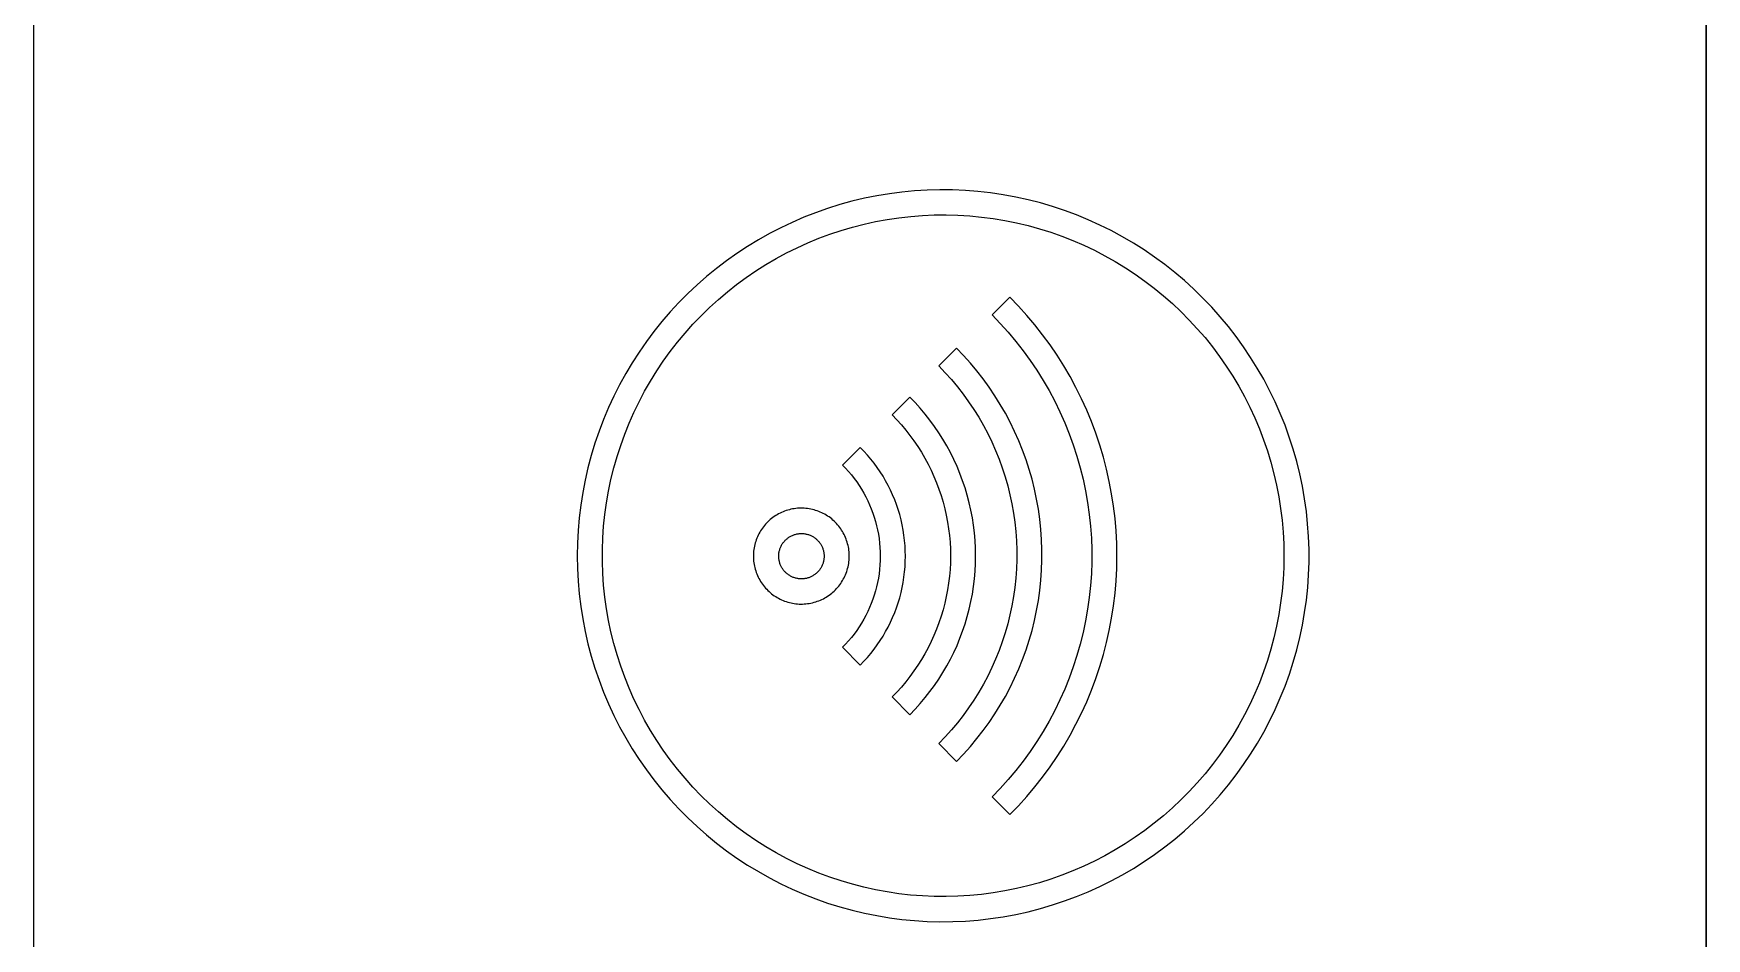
# Model space of a CAD drawing. Header units: millimetres. Extents: x 430 to 4403, y -1522 to 1254.
# Drawn here: x 3363.7 to 3443.8, y -547.7 to -504.4 of the extents above; entities that cross this region are included whole.
import ezdxf

# ---------------------------------------------------------------- set-up
doc = ezdxf.new("R2010")
doc.units = ezdxf.units.MM
doc.header["$MEASUREMENT"] = 0
doc.layers.add('Utwórz2D linie widoczne', color=7, linetype='Continuous', true_color=0x000000)

msp = doc.modelspace()

# ---------------------------------------------------------------- linework, layer by layer
at = {"layer": 'Utwórz2D linie widoczne'}
for p, q in [((3443.73, -615.064), (3443.747, -351.933)), ((3363.745, -418.493), (3363.737, -548.493)), ((3443.734, -749.998), (3443.751, -483.498)), ((3404.669, -512.074), (3404.07, -512.174)), ((3405.271, -511.995), (3404.669, -512.074)), ((3405.876, -511.937), (3405.271, -511.995)), ((3406.482, -511.9), (3405.876, -511.937)), ((3407.089, -511.885), (3406.482, -511.9)), ((3407.697, -511.89), (3407.089, -511.885)), ((3408.304, -511.916), (3407.697, -511.89)), ((3408.909, -511.964), (3408.304, -511.916)), ((3409.513, -512.032), (3408.909, -511.964)), ((3410.114, -512.121), (3409.513, -512.032)), ((3401.718, -512.779), (3401.145, -512.98)), ((3402.298, -512.597), (3401.718, -512.779)), ((3402.883, -512.435), (3402.298, -512.597)), ((3403.474, -512.294), (3402.883, -512.435)), ((3404.07, -512.174), (3403.474, -512.294)), ((3410.711, -512.231), (3410.114, -512.121)), ((3411.304, -512.362), (3410.711, -512.231)), ((3411.893, -512.513), (3411.304, -512.362)), ((3412.475, -512.685), (3411.893, -512.513)), ((3413.052, -512.877), (3412.475, -512.685)), ((3413.621, -513.088), (3413.052, -512.877)), ((3400.022, -513.443), (3399.473, -513.703)), ((3400.579, -513.202), (3400.022, -513.443)), ((3401.145, -512.98), (3400.579, -513.202)), ((3402.368, -513.832), (3402.91, -513.672)), ((3402.91, -513.672), (3403.458, -513.531)), ((3403.458, -513.531), (3404.011, -513.409)), ((3404.011, -513.409), (3404.567, -513.307)), ((3404.567, -513.307), (3405.127, -513.223)), ((3405.127, -513.223), (3405.689, -513.16)), ((3405.689, -513.16), (3406.253, -513.116)), ((3406.253, -513.116), (3406.818, -513.091)), ((3406.818, -513.091), (3407.384, -513.086)), ((3407.384, -513.086), (3407.949, -513.101)), ((3407.949, -513.101), (3408.514, -513.135)), ((3408.514, -513.135), (3409.077, -513.189)), ((3409.077, -513.189), (3409.638, -513.263)), ((3409.638, -513.263), (3410.196, -513.356)), ((3410.196, -513.356), (3410.751, -513.468)), ((3410.751, -513.468), (3411.301, -513.599)), ((3411.301, -513.599), (3411.846, -513.75)), ((3414.183, -513.319), (3413.621, -513.088)), ((3414.736, -513.57), (3414.183, -513.319)), ((3415.28, -513.84), (3414.736, -513.57)), ((3398.404, -514.28), (3397.885, -514.595)), ((3398.933, -513.982), (3398.404, -514.28)), ((3399.473, -513.703), (3398.933, -513.982)), ((3400.262, -514.656), (3400.777, -514.422)), ((3400.777, -514.422), (3401.3, -514.207)), ((3401.3, -514.207), (3401.831, -514.01)), ((3401.831, -514.01), (3402.368, -513.832)), ((3411.846, -513.75), (3412.386, -513.919)), ((3412.386, -513.919), (3412.92, -514.107)), ((3412.92, -514.107), (3413.446, -514.313)), ((3413.446, -514.313), (3413.966, -514.537)), ((3415.815, -514.128), (3415.28, -513.84)), ((3416.339, -514.435), (3415.815, -514.128)), ((3416.853, -514.759), (3416.339, -514.435)), ((3396.882, -515.28), (3396.398, -515.648)), ((3397.377, -514.929), (3396.882, -515.28)), ((3397.885, -514.595), (3397.377, -514.929)), ((3398.769, -515.461), (3399.257, -515.176)), ((3399.257, -515.176), (3399.755, -514.907)), ((3399.755, -514.907), (3400.262, -514.656)), ((3413.966, -514.537), (3414.477, -514.78)), ((3414.477, -514.78), (3414.979, -515.04)), ((3414.979, -515.04), (3415.473, -515.317)), ((3417.355, -515.102), (3416.853, -514.759)), ((3417.844, -515.461), (3417.355, -515.102)), ((3395.928, -516.033), (3395.472, -516.433)), ((3396.398, -515.648), (3395.928, -516.033)), ((3397.367, -516.417), (3397.823, -516.083)), ((3397.823, -516.083), (3398.291, -515.764)), ((3398.291, -515.764), (3398.769, -515.461)), ((3415.473, -515.317), (3415.956, -515.611)), ((3415.956, -515.611), (3416.429, -515.922)), ((3416.429, -515.922), (3416.89, -516.249)), ((3418.321, -515.838), (3417.844, -515.461)), ((3418.784, -516.23), (3418.321, -515.838)), ((3395.029, -516.85), (3394.602, -517.281)), ((3395.472, -516.433), (3395.029, -516.85)), ((3396.492, -517.134), (3396.923, -516.768)), ((3396.923, -516.768), (3397.367, -516.417)), ((3416.89, -516.249), (3417.34, -516.591)), ((3417.34, -516.591), (3417.778, -516.95)), ((3419.234, -516.639), (3418.784, -516.23)), ((3419.669, -517.063), (3419.234, -516.639)), ((3394.602, -517.281), (3394.189, -517.727)), ((3395.668, -517.909), (3396.073, -517.514)), ((3396.073, -517.514), (3396.492, -517.134)), ((3410.43, -517.017), (3409.58, -517.867)), ((3410.845, -517.447), (3410.43, -517.017)), ((3411.246, -517.89), (3410.845, -517.447)), ((3417.778, -516.95), (3418.203, -517.323)), ((3418.203, -517.323), (3418.615, -517.71)), ((3420.089, -517.502), (3419.669, -517.063)), ((3420.494, -517.955), (3420.089, -517.502)), ((3393.793, -518.187), (3393.412, -518.661)), ((3394.189, -517.727), (3393.793, -518.187)), ((3394.9, -518.739), (3395.276, -518.318)), ((3395.276, -518.318), (3395.668, -517.909)), ((3409.58, -517.867), (3409.976, -518.276)), ((3409.976, -518.276), (3410.356, -518.699)), ((3411.631, -518.347), (3411.246, -517.89)), ((3412, -518.817), (3411.631, -518.347)), ((3418.615, -517.71), (3419.014, -518.112)), ((3419.014, -518.112), (3419.398, -518.528)), ((3420.882, -518.421), (3420.494, -517.955)), ((3421.255, -518.902), (3420.882, -518.421)), ((3393.048, -519.147), (3392.702, -519.646)), ((3393.412, -518.661), (3393.048, -519.147)), ((3394.191, -519.621), (3394.538, -519.174)), ((3394.538, -519.174), (3394.9, -518.739)), ((3410.356, -518.699), (3410.722, -519.134)), ((3410.722, -519.134), (3411.072, -519.583)), ((3412.353, -519.299), (3412, -518.817)), ((3419.398, -518.528), (3419.767, -518.956)), ((3419.767, -518.956), (3420.122, -519.397)), ((3421.61, -519.394), (3421.255, -518.902)), ((3392.702, -519.646), (3392.372, -520.156)), ((3393.545, -520.55), (3393.86, -520.08)), ((3393.86, -520.08), (3394.191, -519.621)), ((3407.882, -519.461), (3407.032, -520.311)), ((3408.22, -519.813), (3407.882, -519.461)), ((3408.546, -520.175), (3408.22, -519.813)), ((3411.072, -519.583), (3411.407, -520.043)), ((3411.407, -520.043), (3411.725, -520.515)), ((3412.689, -519.793), (3412.353, -519.299)), ((3413.008, -520.299), (3412.689, -519.793)), ((3420.122, -519.397), (3420.461, -519.85)), ((3420.461, -519.85), (3420.783, -520.315)), ((3421.948, -519.899), (3421.61, -519.394)), ((3422.268, -520.415), (3421.948, -519.899)), ((3392.061, -520.678), (3391.768, -521.21)), ((3392.372, -520.156), (3392.061, -520.678)), ((3393.247, -521.031), (3393.545, -520.55)), ((3407.032, -520.311), (3407.342, -520.632)), ((3407.342, -520.632), (3407.639, -520.963)), ((3408.859, -520.549), (3408.546, -520.175)), ((3409.159, -520.933), (3408.859, -520.549)), ((3411.725, -520.515), (3412.026, -520.997)), ((3413.31, -520.814), (3413.008, -520.299)), ((3413.594, -521.34), (3413.31, -520.814)), ((3420.783, -520.315), (3421.09, -520.79)), ((3421.09, -520.79), (3421.38, -521.276)), ((3422.571, -520.942), (3422.268, -520.415)), ((3391.768, -521.21), (3391.494, -521.752)), ((3392.701, -522.022), (3392.965, -521.522)), ((3392.965, -521.522), (3393.247, -521.031)), ((3407.639, -520.963), (3407.925, -521.305)), ((3407.925, -521.305), (3408.199, -521.656)), ((3408.199, -521.656), (3408.461, -522.017)), ((3409.445, -521.328), (3409.159, -520.933)), ((3409.717, -521.732), (3409.445, -521.328)), ((3412.026, -520.997), (3412.311, -521.49)), ((3412.311, -521.49), (3412.578, -521.992)), ((3413.859, -521.875), (3413.594, -521.34)), ((3421.38, -521.276), (3421.653, -521.771)), ((3422.854, -521.479), (3422.571, -520.942)), ((3423.119, -522.026), (3422.854, -521.479)), ((3391.238, -522.303), (3391.002, -522.863)), ((3391.494, -521.752), (3391.238, -522.303)), ((3392.454, -522.531), (3392.701, -522.022)), ((3405.649, -521.799), (3404.8, -522.648)), ((3405.904, -522.062), (3405.649, -521.799)), ((3406.15, -522.335), (3405.904, -522.062)), ((3406.386, -522.615), (3406.15, -522.335)), ((3408.461, -522.017), (3408.71, -522.386)), ((3408.71, -522.386), (3408.945, -522.765)), ((3409.975, -522.146), (3409.717, -521.732)), ((3410.218, -522.568), (3409.975, -522.146)), ((3412.578, -521.992), (3412.827, -522.503)), ((3414.107, -522.419), (3413.859, -521.875)), ((3414.336, -522.971), (3414.107, -522.419)), ((3421.653, -521.771), (3421.908, -522.276)), ((3421.908, -522.276), (3422.146, -522.79)), ((3423.365, -522.581), (3423.119, -522.026)), ((3391.002, -522.863), (3390.786, -523.431)), ((3392.015, -523.573), (3392.225, -523.048)), ((3392.225, -523.048), (3392.454, -522.531)), ((3404.8, -522.648), (3405.026, -522.882)), ((3405.026, -522.882), (3405.244, -523.124)), ((3405.244, -523.124), (3405.454, -523.373)), ((3406.613, -522.903), (3406.386, -522.615)), ((3406.829, -523.199), (3406.613, -522.903)), ((3407.036, -523.502), (3406.829, -523.199)), ((3408.945, -522.765), (3409.168, -523.151)), ((3409.168, -523.151), (3409.377, -523.544)), ((3410.447, -522.999), (3410.218, -522.568)), ((3410.66, -523.437), (3410.447, -522.999)), ((3412.827, -522.503), (3413.058, -523.023)), ((3413.058, -523.023), (3413.272, -523.55)), ((3414.545, -523.531), (3414.336, -522.971)), ((3422.146, -522.79), (3422.366, -523.311)), ((3423.592, -523.145), (3423.365, -522.581)), ((3423.798, -523.716), (3423.592, -523.145)), ((3390.589, -524.005), (3390.412, -524.586)), ((3390.786, -523.431), (3390.589, -524.005)), ((3391.822, -524.105), (3392.015, -523.573)), ((3405.454, -523.373), (3405.655, -523.629)), ((3405.655, -523.629), (3405.848, -523.892)), ((3405.848, -523.892), (3406.031, -524.161)), ((3407.231, -523.812), (3407.036, -523.502)), ((3407.417, -524.129), (3407.231, -523.812)), ((3409.377, -523.544), (3409.572, -523.945)), ((3409.572, -523.945), (3409.753, -524.352)), ((3410.858, -523.882), (3410.66, -523.437)), ((3411.041, -524.334), (3410.858, -523.882)), ((3413.272, -523.55), (3413.466, -524.085)), ((3413.466, -524.085), (3413.642, -524.626)), ((3414.736, -524.097), (3414.545, -523.531)), ((3422.366, -523.311), (3422.568, -523.839)), ((3422.568, -523.839), (3422.751, -524.375)), ((3423.985, -524.294), (3423.798, -523.716)), ((3390.412, -524.586), (3390.256, -525.173)), ((3391.493, -525.188), (3391.648, -524.644)), ((3391.648, -524.644), (3391.822, -524.105)), ((3403.281, -524.201), (3402.432, -525.05)), ((3403.456, -524.382), (3403.281, -524.201)), ((3403.624, -524.568), (3403.456, -524.382)), ((3403.786, -524.76), (3403.624, -524.568)), ((3403.942, -524.958), (3403.786, -524.76)), ((3406.031, -524.161), (3406.205, -524.437)), ((3406.205, -524.437), (3406.369, -524.718)), ((3406.369, -524.718), (3406.524, -525.004)), ((3407.591, -524.452), (3407.417, -524.129)), ((3407.754, -524.78), (3407.591, -524.452)), ((3407.906, -525.114), (3407.754, -524.78)), ((3409.753, -524.352), (3409.919, -524.765)), ((3409.919, -524.765), (3410.071, -525.184)), ((3411.207, -524.793), (3411.041, -524.334)), ((3411.358, -525.256), (3411.207, -524.793)), ((3413.642, -524.626), (3413.799, -525.173)), ((3414.907, -524.67), (3414.736, -524.097)), ((3415.058, -525.248), (3414.907, -524.67)), ((3422.751, -524.375), (3422.915, -524.916)), ((3424.151, -524.878), (3423.985, -524.294)), ((3424.298, -525.468), (3424.151, -524.878)), ((3390.256, -525.173), (3390.12, -525.766)), ((3391.357, -525.737), (3391.493, -525.188)), ((3402.432, -525.05), (3402.578, -525.202)), ((3402.578, -525.202), (3402.719, -525.358)), ((3402.719, -525.358), (3402.854, -525.519)), ((3402.854, -525.519), (3402.984, -525.684)), ((3402.984, -525.684), (3403.108, -525.854)), ((3404.09, -525.161), (3403.942, -524.958)), ((3404.232, -525.369), (3404.09, -525.161)), ((3404.366, -525.581), (3404.232, -525.369)), ((3404.493, -525.798), (3404.366, -525.581)), ((3406.524, -525.004), (3406.669, -525.296)), ((3406.669, -525.296), (3406.804, -525.593)), ((3406.804, -525.593), (3406.928, -525.893)), ((3408.046, -525.453), (3407.906, -525.114)), ((3408.175, -525.796), (3408.046, -525.453)), ((3410.071, -525.184), (3410.209, -525.607)), ((3410.209, -525.607), (3410.331, -526.036)), ((3411.492, -525.725), (3411.358, -525.256)), ((3413.799, -525.173), (3413.936, -525.725)), ((3415.19, -525.831), (3415.058, -525.248)), ((3422.915, -524.916), (3423.061, -525.463)), ((3423.061, -525.463), (3423.188, -526.014)), ((3424.423, -526.062), (3424.298, -525.468)), ((3390.005, -526.362), (3389.91, -526.962)), ((3390.12, -525.766), (3390.005, -526.362)), ((3391.142, -526.847), (3391.24, -526.29)), ((3391.24, -526.29), (3391.357, -525.737)), ((3403.108, -525.854), (3403.227, -526.028)), ((3403.227, -526.028), (3403.339, -526.205)), ((3403.339, -526.205), (3403.445, -526.387)), ((3403.445, -526.387), (3403.545, -526.572)), ((3404.612, -526.019), (3404.493, -525.798)), ((3404.724, -526.244), (3404.612, -526.019)), ((3404.828, -526.473), (3404.724, -526.244)), ((3404.924, -526.705), (3404.828, -526.473)), ((3406.928, -525.893), (3407.043, -526.198)), ((3407.043, -526.198), (3407.146, -526.507)), ((3408.292, -526.144), (3408.175, -525.796)), ((3408.397, -526.495), (3408.292, -526.144)), ((3410.331, -526.036), (3410.439, -526.468)), ((3410.439, -526.468), (3410.532, -526.904)), ((3411.609, -526.198), (3411.492, -525.725)), ((3411.711, -526.675), (3411.609, -526.198)), ((3413.936, -525.725), (3414.055, -526.281)), ((3414.055, -526.281), (3414.153, -526.842)), ((3415.301, -526.418), (3415.19, -525.831)), ((3415.393, -527.008), (3415.301, -526.418)), ((3423.188, -526.014), (3423.295, -526.569)), ((3424.528, -526.661), (3424.423, -526.062)), ((3389.91, -526.962), (3389.837, -527.565)), ((3391.064, -527.408), (3391.142, -526.847)), ((3399.586, -527.282), (3399.513, -527.314)), ((3399.66, -527.253), (3399.586, -527.282)), ((3399.735, -527.227), (3399.66, -527.253)), ((3399.811, -527.203), (3399.735, -527.227)), ((3399.888, -527.182), (3399.811, -527.203)), ((3399.965, -527.163), (3399.888, -527.182)), ((3400.043, -527.147), (3399.965, -527.163)), ((3400.122, -527.134), (3400.043, -527.147)), ((3400.201, -527.124), (3400.122, -527.134)), ((3400.28, -527.116), (3400.201, -527.124)), ((3400.36, -527.111), (3400.28, -527.116)), ((3400.439, -527.109), (3400.36, -527.111)), ((3400.519, -527.11), (3400.439, -527.109)), ((3400.598, -527.113), (3400.519, -527.11)), ((3400.678, -527.12), (3400.598, -527.113)), ((3400.757, -527.129), (3400.678, -527.12)), ((3400.835, -527.14), (3400.757, -527.129)), ((3400.914, -527.155), (3400.835, -527.14)), ((3400.991, -527.172), (3400.914, -527.155)), ((3401.068, -527.192), (3400.991, -527.172)), ((3401.145, -527.214), (3401.068, -527.192)), ((3401.22, -527.239), (3401.145, -527.214)), ((3401.295, -527.267), (3401.22, -527.239)), ((3401.368, -527.297), (3401.295, -527.267)), ((3403.545, -526.572), (3403.639, -526.76)), ((3403.639, -526.76), (3403.726, -526.952)), ((3403.726, -526.952), (3403.806, -527.146)), ((3403.806, -527.146), (3403.88, -527.343)), ((3405.012, -526.941), (3404.924, -526.705)), ((3405.093, -527.179), (3405.012, -526.941)), ((3405.165, -527.42), (3405.093, -527.179)), ((3407.146, -526.507), (3407.24, -526.819)), ((3407.24, -526.819), (3407.322, -527.134)), ((3407.322, -527.134), (3407.394, -527.452)), ((3408.49, -526.85), (3408.397, -526.495)), ((3408.57, -527.207), (3408.49, -526.85)), ((3408.639, -527.568), (3408.57, -527.207)), ((3410.532, -526.904), (3410.609, -527.343)), ((3411.795, -527.155), (3411.711, -526.675)), ((3411.863, -527.637), (3411.795, -527.155)), ((3414.153, -526.842), (3414.233, -527.405)), ((3415.464, -527.602), (3415.393, -527.008)), ((3423.295, -526.569), (3423.383, -527.128)), ((3423.383, -527.128), (3423.451, -527.69)), ((3424.612, -527.262), (3424.528, -526.661)), ((3424.675, -527.866), (3424.612, -527.262)), ((3389.837, -527.565), (3389.784, -528.17)), ((3390.966, -528.535), (3391.005, -527.97)), ((3391.005, -527.97), (3391.064, -527.408)), ((3398.6, -528.061), (3398.554, -528.127)), ((3398.647, -527.998), (3398.6, -528.061)), ((3398.697, -527.935), (3398.647, -527.998)), ((3398.749, -527.875), (3398.697, -527.935)), ((3398.803, -527.817), (3398.749, -527.875)), ((3398.859, -527.76), (3398.803, -527.817)), ((3398.917, -527.706), (3398.859, -527.76)), ((3398.977, -527.653), (3398.917, -527.706)), ((3399.039, -527.603), (3398.977, -527.653)), ((3399.102, -527.554), (3399.039, -527.603)), ((3399.167, -527.508), (3399.102, -527.554)), ((3399.233, -527.465), (3399.167, -527.508)), ((3399.301, -527.423), (3399.233, -527.465)), ((3399.371, -527.384), (3399.301, -527.423)), ((3399.441, -527.348), (3399.371, -527.384)), ((3399.513, -527.314), (3399.441, -527.348)), ((3401.441, -527.33), (3401.368, -527.297)), ((3401.512, -527.365), (3401.441, -527.33)), ((3401.582, -527.403), (3401.512, -527.365)), ((3401.651, -527.443), (3401.582, -527.403)), ((3401.718, -527.486), (3401.651, -527.443)), ((3401.784, -527.53), (3401.718, -527.486)), ((3401.848, -527.578), (3401.784, -527.53)), ((3401.911, -527.627), (3401.848, -527.578)), ((3401.971, -527.678), (3401.911, -527.627)), ((3402.03, -527.732), (3401.971, -527.678)), ((3402.087, -527.787), (3402.03, -527.732)), ((3402.142, -527.845), (3402.087, -527.787)), ((3402.195, -527.904), (3402.142, -527.845)), ((3402.246, -527.965), (3402.195, -527.904)), ((3402.295, -528.028), (3402.246, -527.965)), ((3402.342, -528.093), (3402.295, -528.028)), ((3403.88, -527.343), (3403.947, -527.542)), ((3403.947, -527.542), (3404.007, -527.744)), ((3404.007, -527.744), (3404.061, -527.947)), ((3404.061, -527.947), (3404.107, -528.153)), ((3405.228, -527.663), (3405.165, -527.42)), ((3405.284, -527.908), (3405.228, -527.663)), ((3405.331, -528.155), (3405.284, -527.908)), ((3407.394, -527.452), (3407.455, -527.772)), ((3407.455, -527.772), (3407.505, -528.094)), ((3408.695, -527.93), (3408.639, -527.568)), ((3408.739, -528.294), (3408.695, -527.93)), ((3410.609, -527.343), (3410.671, -527.784)), ((3410.671, -527.784), (3410.717, -528.227)), ((3411.914, -528.122), (3411.863, -527.637)), ((3414.233, -527.405), (3414.292, -527.971)), ((3414.292, -527.971), (3414.332, -528.538)), ((3415.515, -528.197), (3415.464, -527.602)), ((3423.451, -527.69), (3423.5, -528.253)), ((3424.718, -528.472), (3424.675, -527.866)), ((3389.753, -528.777), (3389.742, -529.384)), ((3389.784, -528.17), (3389.753, -528.777)), ((3390.946, -529.1), (3390.966, -528.535)), ((3398.234, -528.851), (3398.216, -528.928)), ((3398.255, -528.774), (3398.234, -528.851)), ((3398.278, -528.698), (3398.255, -528.774)), ((3398.304, -528.622), (3398.278, -528.698)), ((3398.332, -528.548), (3398.304, -528.622)), ((3398.363, -528.475), (3398.332, -528.548)), ((3398.396, -528.403), (3398.363, -528.475)), ((3398.432, -528.332), (3398.396, -528.403)), ((3398.471, -528.262), (3398.432, -528.332)), ((3398.511, -528.193), (3398.471, -528.262)), ((3398.554, -528.127), (3398.511, -528.193)), ((3399.495, -528.919), (3399.512, -528.886)), ((3399.512, -528.886), (3399.531, -528.853)), ((3399.531, -528.853), (3399.551, -528.821)), ((3399.551, -528.821), (3399.571, -528.789)), ((3399.571, -528.789), (3399.593, -528.759)), ((3399.593, -528.759), (3399.616, -528.729)), ((3399.616, -528.729), (3399.64, -528.7)), ((3399.64, -528.7), (3399.665, -528.672)), ((3399.665, -528.672), (3399.691, -528.644)), ((3399.691, -528.644), (3399.718, -528.618)), ((3399.718, -528.618), (3399.746, -528.593)), ((3399.746, -528.593), (3399.775, -528.568)), ((3399.775, -528.568), (3399.804, -528.545)), ((3399.804, -528.545), (3399.835, -528.522)), ((3399.835, -528.522), (3399.866, -528.501)), ((3399.866, -528.501), (3399.897, -528.481)), ((3399.897, -528.481), (3399.93, -528.462)), ((3399.93, -528.462), (3399.963, -528.444)), ((3399.963, -528.444), (3399.997, -528.427)), ((3399.997, -528.427), (3400.031, -528.411)), ((3400.031, -528.411), (3400.066, -528.397)), ((3400.066, -528.397), (3400.101, -528.383)), ((3400.101, -528.383), (3400.137, -528.371)), ((3400.137, -528.371), (3400.173, -528.361)), ((3400.173, -528.361), (3400.209, -528.351)), ((3400.209, -528.351), (3400.246, -528.343)), ((3400.246, -528.343), (3400.283, -528.336)), ((3400.283, -528.336), (3400.32, -528.33)), ((3400.32, -528.33), (3400.358, -528.326)), ((3400.358, -528.326), (3400.395, -528.323)), ((3400.395, -528.323), (3400.433, -528.321)), ((3400.433, -528.321), (3400.471, -528.321)), ((3400.471, -528.321), (3400.508, -528.322)), ((3400.508, -528.322), (3400.546, -528.324)), ((3400.546, -528.324), (3400.583, -528.327)), ((3400.583, -528.327), (3400.621, -528.332)), ((3400.621, -528.332), (3400.658, -528.338)), ((3400.658, -528.338), (3400.695, -528.345)), ((3400.695, -528.345), (3400.731, -528.354)), ((3400.731, -528.354), (3400.768, -528.364)), ((3400.768, -528.364), (3400.804, -528.375)), ((3400.804, -528.375), (3400.839, -528.387)), ((3400.839, -528.387), (3400.875, -528.401)), ((3400.875, -528.401), (3400.909, -528.416)), ((3400.909, -528.416), (3400.943, -528.432)), ((3400.943, -528.432), (3400.977, -528.449)), ((3400.977, -528.449), (3401.01, -528.467)), ((3401.01, -528.467), (3401.042, -528.487)), ((3401.042, -528.487), (3401.073, -528.508)), ((3401.073, -528.508), (3401.104, -528.529)), ((3401.104, -528.529), (3401.134, -528.552)), ((3401.134, -528.552), (3401.164, -528.576)), ((3401.164, -528.576), (3401.192, -528.6)), ((3401.192, -528.6), (3401.219, -528.626)), ((3401.219, -528.626), (3401.246, -528.653)), ((3401.246, -528.653), (3401.272, -528.68)), ((3401.272, -528.68), (3401.296, -528.709)), ((3401.296, -528.709), (3401.32, -528.738)), ((3401.32, -528.738), (3401.343, -528.768)), ((3401.343, -528.768), (3401.364, -528.799)), ((3401.364, -528.799), (3401.385, -528.831)), ((3401.385, -528.831), (3401.404, -528.863)), ((3401.404, -528.863), (3401.423, -528.896)), ((3402.386, -528.159), (3402.342, -528.093)), ((3402.428, -528.226), (3402.386, -528.159)), ((3402.468, -528.295), (3402.428, -528.226)), ((3402.505, -528.366), (3402.468, -528.295)), ((3402.54, -528.437), (3402.505, -528.366)), ((3402.572, -528.51), (3402.54, -528.437)), ((3402.601, -528.584), (3402.572, -528.51)), ((3402.628, -528.659), (3402.601, -528.584)), ((3402.653, -528.735), (3402.628, -528.659)), ((3402.675, -528.811), (3402.653, -528.735)), ((3402.694, -528.888), (3402.675, -528.811)), ((3402.71, -528.966), (3402.694, -528.888)), ((3404.107, -528.153), (3404.146, -528.359)), ((3404.146, -528.359), (3404.179, -528.567)), ((3404.179, -528.567), (3404.204, -528.776)), ((3404.204, -528.776), (3404.222, -528.985)), ((3405.369, -528.403), (3405.331, -528.155)), ((3405.399, -528.653), (3405.369, -528.403)), ((3405.42, -528.903), (3405.399, -528.653)), ((3407.505, -528.094), (3407.543, -528.417)), ((3407.543, -528.417), (3407.571, -528.742)), ((3407.571, -528.742), (3407.588, -529.067)), ((3408.77, -528.66), (3408.739, -528.294)), ((3408.789, -529.026), (3408.77, -528.66)), ((3410.717, -528.227), (3410.748, -528.671)), ((3410.748, -528.671), (3410.764, -529.117)), ((3411.948, -528.609), (3411.914, -528.122)), ((3411.965, -529.096), (3411.948, -528.609)), ((3414.332, -528.538), (3414.352, -529.107)), ((3415.546, -528.794), (3415.515, -528.197)), ((3415.556, -529.391), (3415.546, -528.794)), ((3423.5, -528.253), (3423.53, -528.818)), ((3423.53, -528.818), (3423.54, -529.384)), ((3424.739, -529.079), (3424.718, -528.472)), ((3389.742, -529.384), (3389.753, -529.991)), ((3390.946, -529.666), (3390.946, -529.1)), ((3390.966, -530.231), (3390.946, -529.666)), ((3398.168, -529.323), (3398.167, -529.402)), ((3398.167, -529.402), (3398.168, -529.482)), ((3398.172, -529.243), (3398.168, -529.323)), ((3398.168, -529.482), (3398.173, -529.562)), ((3398.179, -529.164), (3398.172, -529.243)), ((3398.173, -529.562), (3398.179, -529.641)), ((3398.189, -529.085), (3398.179, -529.164)), ((3398.179, -529.641), (3398.189, -529.72)), ((3398.201, -529.007), (3398.189, -529.085)), ((3398.216, -528.928), (3398.201, -529.007)), ((3399.379, -529.391), (3399.381, -529.353)), ((3399.38, -529.428), (3399.379, -529.391)), ((3399.381, -529.466), (3399.38, -529.428)), ((3399.381, -529.353), (3399.383, -529.315)), ((3399.384, -529.504), (3399.381, -529.466)), ((3399.383, -529.315), (3399.387, -529.278)), ((3399.388, -529.541), (3399.384, -529.504)), ((3399.387, -529.278), (3399.392, -529.241)), ((3399.393, -529.578), (3399.388, -529.541)), ((3399.392, -529.241), (3399.398, -529.204)), ((3399.4, -529.615), (3399.393, -529.578)), ((3399.398, -529.204), (3399.406, -529.167)), ((3399.408, -529.652), (3399.4, -529.615)), ((3399.406, -529.167), (3399.415, -529.13)), ((3399.417, -529.689), (3399.408, -529.652)), ((3399.415, -529.13), (3399.425, -529.094)), ((3399.427, -529.725), (3399.417, -529.689)), ((3399.425, -529.094), (3399.437, -529.058)), ((3399.437, -529.058), (3399.449, -529.022)), ((3399.449, -529.022), (3399.463, -528.987)), ((3399.463, -528.987), (3399.478, -528.953)), ((3399.478, -528.953), (3399.495, -528.919)), ((3401.423, -528.896), (3401.44, -528.93)), ((3401.44, -528.93), (3401.456, -528.964)), ((3401.456, -528.964), (3401.47, -528.998)), ((3401.47, -528.998), (3401.484, -529.033)), ((3401.484, -529.033), (3401.496, -529.069)), ((3401.496, -529.069), (3401.507, -529.105)), ((3401.507, -529.105), (3401.517, -529.141)), ((3401.519, -529.664), (3401.509, -529.7)), ((3401.517, -529.141), (3401.526, -529.178)), ((3401.527, -529.627), (3401.519, -529.664)), ((3401.526, -529.178), (3401.533, -529.215)), ((3401.534, -529.59), (3401.527, -529.627)), ((3401.533, -529.215), (3401.539, -529.252)), ((3401.54, -529.553), (3401.534, -529.59)), ((3401.539, -529.252), (3401.544, -529.29)), ((3401.544, -529.515), (3401.54, -529.553)), ((3401.544, -529.29), (3401.547, -529.327)), ((3401.548, -529.478), (3401.544, -529.515)), ((3401.547, -529.327), (3401.549, -529.365)), ((3401.549, -529.44), (3401.548, -529.478)), ((3401.549, -529.365), (3401.55, -529.402)), ((3401.55, -529.402), (3401.549, -529.44)), ((3402.724, -529.045), (3402.71, -528.966)), ((3402.735, -529.123), (3402.724, -529.045)), ((3402.724, -529.758), (3402.735, -529.679)), ((3402.744, -529.202), (3402.735, -529.123)), ((3402.735, -529.679), (3402.744, -529.6)), ((3402.749, -529.282), (3402.744, -529.202)), ((3402.744, -529.6), (3402.749, -529.521)), ((3402.752, -529.361), (3402.749, -529.282)), ((3402.749, -529.521), (3402.752, -529.441)), ((3402.752, -529.441), (3402.752, -529.361)), ((3404.222, -528.985), (3404.232, -529.195)), ((3404.232, -529.616), (3404.222, -529.826)), ((3404.232, -529.195), (3404.236, -529.406)), ((3404.236, -529.406), (3404.232, -529.616)), ((3405.433, -529.154), (3405.42, -528.903)), ((3405.42, -529.908), (3405.433, -529.657)), ((3405.438, -529.406), (3405.433, -529.154)), ((3405.433, -529.657), (3405.438, -529.406)), ((3407.588, -529.067), (3407.593, -529.393)), ((3407.593, -529.393), (3407.588, -529.718)), ((3408.795, -529.393), (3408.789, -529.026)), ((3408.789, -529.759), (3408.795, -529.393)), ((3410.764, -529.562), (3410.748, -530.007)), ((3410.764, -529.117), (3410.764, -529.562)), ((3411.948, -530.07), (3411.965, -529.583)), ((3411.965, -529.583), (3411.965, -529.096)), ((3414.352, -529.676), (3414.332, -530.244)), ((3414.352, -529.107), (3414.352, -529.676)), ((3415.546, -529.989), (3415.556, -529.391)), ((3423.54, -529.384), (3423.53, -529.95)), ((3424.718, -530.294), (3424.739, -529.687)), ((3424.739, -529.687), (3424.739, -529.079)), ((3389.753, -529.991), (3389.784, -530.598)), ((3391.005, -530.796), (3390.966, -530.231)), ((3398.189, -529.72), (3398.202, -529.798)), ((3398.202, -529.798), (3398.217, -529.877)), ((3398.217, -529.877), (3398.234, -529.954)), ((3398.234, -529.954), (3398.255, -530.031)), ((3398.255, -530.031), (3398.278, -530.107)), ((3398.278, -530.107), (3398.304, -530.182)), ((3398.304, -530.182), (3398.332, -530.257)), ((3398.332, -530.257), (3398.363, -530.33)), ((3398.363, -530.33), (3398.397, -530.402)), ((3398.397, -530.402), (3398.433, -530.473)), ((3398.433, -530.473), (3398.471, -530.543)), ((3399.439, -529.761), (3399.427, -529.725)), ((3399.452, -529.796), (3399.439, -529.761)), ((3399.466, -529.831), (3399.452, -529.796)), ((3399.481, -529.866), (3399.466, -529.831)), ((3399.498, -529.899), (3399.481, -529.866)), ((3399.516, -529.933), (3399.498, -529.899)), ((3399.534, -529.965), (3399.516, -529.933)), ((3399.554, -529.997), (3399.534, -529.965)), ((3399.576, -530.028), (3399.554, -529.997)), ((3399.598, -530.059), (3399.576, -530.028)), ((3399.621, -530.089), (3399.598, -530.059)), ((3399.645, -530.118), (3399.621, -530.089)), ((3399.67, -530.146), (3399.645, -530.118)), ((3399.696, -530.173), (3399.67, -530.146)), ((3399.723, -530.199), (3399.696, -530.173)), ((3399.751, -530.224), (3399.723, -530.199)), ((3399.78, -530.248), (3399.751, -530.224)), ((3399.81, -530.272), (3399.78, -530.248)), ((3399.84, -530.294), (3399.81, -530.272)), ((3399.871, -530.315), (3399.84, -530.294)), ((3399.903, -530.335), (3399.871, -530.315)), ((3399.936, -530.354), (3399.903, -530.335)), ((3399.969, -530.372), (3399.936, -530.354)), ((3400.003, -530.388), (3399.969, -530.372)), ((3400.037, -530.404), (3400.003, -530.388)), ((3400.072, -530.418), (3400.037, -530.404)), ((3400.108, -530.431), (3400.072, -530.418)), ((3400.143, -530.443), (3400.108, -530.431)), ((3400.18, -530.453), (3400.143, -530.443)), ((3400.216, -530.463), (3400.18, -530.453)), ((3400.253, -530.471), (3400.216, -530.463)), ((3400.29, -530.477), (3400.253, -530.471)), ((3400.327, -530.483), (3400.29, -530.477)), ((3400.365, -530.487), (3400.327, -530.483)), ((3400.402, -530.49), (3400.365, -530.487)), ((3400.44, -530.491), (3400.402, -530.49)), ((3400.478, -530.491), (3400.44, -530.491)), ((3400.515, -530.49), (3400.478, -530.491)), ((3400.553, -530.488), (3400.515, -530.49)), ((3400.59, -530.484), (3400.553, -530.488)), ((3400.628, -530.479), (3400.59, -530.484)), ((3400.665, -530.473), (3400.628, -530.479)), ((3400.702, -530.465), (3400.665, -530.473)), ((3400.738, -530.456), (3400.702, -530.465)), ((3400.775, -530.446), (3400.738, -530.456)), ((3400.811, -530.435), (3400.775, -530.446)), ((3400.846, -530.422), (3400.811, -530.435)), ((3400.881, -530.408), (3400.846, -530.422)), ((3400.916, -530.393), (3400.881, -530.408)), ((3400.95, -530.377), (3400.916, -530.393)), ((3400.983, -530.36), (3400.95, -530.377)), ((3401.016, -530.341), (3400.983, -530.36)), ((3401.048, -530.321), (3401.016, -530.341)), ((3401.079, -530.301), (3401.048, -530.321)), ((3401.11, -530.279), (3401.079, -530.301)), ((3401.14, -530.256), (3401.11, -530.279)), ((3401.169, -530.232), (3401.14, -530.256)), ((3401.197, -530.207), (3401.169, -530.232)), ((3401.225, -530.181), (3401.197, -530.207)), ((3401.251, -530.154), (3401.225, -530.181)), ((3401.276, -530.126), (3401.251, -530.154)), ((3401.301, -530.098), (3401.276, -530.126)), ((3401.324, -530.068), (3401.301, -530.098)), ((3401.347, -530.038), (3401.324, -530.068)), ((3401.368, -530.007), (3401.347, -530.038)), ((3401.389, -529.975), (3401.368, -530.007)), ((3401.408, -529.943), (3401.389, -529.975)), ((3401.426, -529.91), (3401.408, -529.943)), ((3401.443, -529.876), (3401.426, -529.91)), ((3401.459, -529.842), (3401.443, -529.876)), ((3401.473, -529.807), (3401.459, -529.842)), ((3401.486, -529.772), (3401.473, -529.807)), ((3401.499, -529.736), (3401.486, -529.772)), ((3401.509, -529.7), (3401.499, -529.736)), ((3402.468, -530.507), (3402.505, -530.437)), ((3402.505, -530.437), (3402.54, -530.365)), ((3402.54, -530.365), (3402.572, -530.292)), ((3402.572, -530.292), (3402.602, -530.219)), ((3402.602, -530.219), (3402.629, -530.144)), ((3402.629, -530.144), (3402.653, -530.068)), ((3402.653, -530.068), (3402.675, -529.991)), ((3402.675, -529.991), (3402.694, -529.914)), ((3402.694, -529.914), (3402.711, -529.836)), ((3402.711, -529.836), (3402.724, -529.758)), ((3404.146, -530.452), (3404.107, -530.659)), ((3404.179, -530.244), (3404.146, -530.452)), ((3404.204, -530.036), (3404.179, -530.244)), ((3404.222, -529.826), (3404.204, -530.036)), ((3405.331, -530.656), (3405.369, -530.408)), ((3405.369, -530.408), (3405.399, -530.158)), ((3405.399, -530.158), (3405.42, -529.908)), ((3407.543, -530.368), (3407.505, -530.691)), ((3407.571, -530.043), (3407.543, -530.368)), ((3407.588, -529.718), (3407.571, -530.043)), ((3408.695, -530.855), (3408.739, -530.491)), ((3408.739, -530.491), (3408.77, -530.125)), ((3408.77, -530.125), (3408.789, -529.759)), ((3410.717, -530.452), (3410.671, -530.895)), ((3410.748, -530.007), (3410.717, -530.452)), ((3411.914, -530.557), (3411.948, -530.07)), ((3414.332, -530.244), (3414.292, -530.812)), ((3415.515, -530.585), (3415.546, -529.989)), ((3423.53, -529.95), (3423.5, -530.515)), ((3424.676, -530.9), (3424.718, -530.294)), ((3389.784, -530.598), (3389.837, -531.203)), ((3389.837, -531.203), (3389.911, -531.806)), ((3391.064, -531.358), (3391.005, -530.796)), ((3398.471, -530.543), (3398.512, -530.611)), ((3398.512, -530.611), (3398.555, -530.678)), ((3398.555, -530.678), (3398.601, -530.744)), ((3398.601, -530.744), (3398.648, -530.807)), ((3398.648, -530.807), (3398.698, -530.869)), ((3398.698, -530.869), (3398.75, -530.929)), ((3398.75, -530.929), (3398.804, -530.988)), ((3398.804, -530.988), (3398.86, -531.044)), ((3398.86, -531.044), (3398.918, -531.099)), ((3398.918, -531.099), (3398.978, -531.151)), ((3398.978, -531.151), (3399.04, -531.202)), ((3399.04, -531.202), (3399.103, -531.25)), ((3399.103, -531.25), (3399.168, -531.296)), ((3401.719, -531.317), (3401.785, -531.272)), ((3401.785, -531.272), (3401.849, -531.225)), ((3401.849, -531.225), (3401.912, -531.176)), ((3401.912, -531.176), (3401.972, -531.125)), ((3401.972, -531.125), (3402.031, -531.071)), ((3402.031, -531.071), (3402.088, -531.015)), ((3402.088, -531.015), (3402.143, -530.958)), ((3402.143, -530.958), (3402.196, -530.899)), ((3402.196, -530.899), (3402.247, -530.837)), ((3402.247, -530.837), (3402.296, -530.775)), ((3402.296, -530.775), (3402.342, -530.71)), ((3402.342, -530.71), (3402.387, -530.644)), ((3402.387, -530.644), (3402.429, -530.576)), ((3402.429, -530.576), (3402.468, -530.507)), ((3403.947, -531.269), (3403.88, -531.468)), ((3404.007, -531.067), (3403.947, -531.269)), ((3404.061, -530.864), (3404.007, -531.067)), ((3404.107, -530.659), (3404.061, -530.864)), ((3405.165, -531.392), (3405.228, -531.148)), ((3405.228, -531.148), (3405.284, -530.903)), ((3405.284, -530.903), (3405.331, -530.656)), ((3407.455, -531.013), (3407.394, -531.333)), ((3407.505, -530.691), (3407.455, -531.013)), ((3408.57, -531.578), (3408.639, -531.217)), ((3408.639, -531.217), (3408.695, -530.855)), ((3410.671, -530.895), (3410.609, -531.336)), ((3411.795, -531.524), (3411.863, -531.041)), ((3411.863, -531.041), (3411.914, -530.557)), ((3414.292, -530.812), (3414.233, -531.377)), ((3415.393, -531.774), (3415.464, -531.181)), ((3415.464, -531.181), (3415.515, -530.585)), ((3423.451, -531.078), (3423.383, -531.64)), ((3423.5, -530.515), (3423.451, -531.078)), ((3424.612, -531.504), (3424.676, -530.9)), ((3389.911, -531.806), (3390.005, -532.406)), ((3391.142, -531.919), (3391.064, -531.358)), ((3391.24, -532.476), (3391.142, -531.919)), ((3399.168, -531.296), (3399.234, -531.34)), ((3399.234, -531.34), (3399.302, -531.381)), ((3399.302, -531.381), (3399.372, -531.42)), ((3399.372, -531.42), (3399.442, -531.457)), ((3399.442, -531.457), (3399.514, -531.491)), ((3399.514, -531.491), (3399.587, -531.522)), ((3399.587, -531.522), (3399.662, -531.551)), ((3399.662, -531.551), (3399.737, -531.578)), ((3399.737, -531.578), (3399.813, -531.601)), ((3399.813, -531.601), (3399.889, -531.622)), ((3399.889, -531.622), (3399.967, -531.641)), ((3399.967, -531.641), (3400.045, -531.657)), ((3400.045, -531.657), (3400.123, -531.67)), ((3400.123, -531.67), (3400.202, -531.68)), ((3400.202, -531.68), (3400.281, -531.688)), ((3400.281, -531.688), (3400.361, -531.692)), ((3400.361, -531.692), (3400.44, -531.694)), ((3400.44, -531.694), (3400.52, -531.694)), ((3400.52, -531.694), (3400.599, -531.69)), ((3400.599, -531.69), (3400.679, -531.684)), ((3400.679, -531.684), (3400.758, -531.675)), ((3400.758, -531.675), (3400.837, -531.663)), ((3400.837, -531.663), (3400.915, -531.649)), ((3400.915, -531.649), (3400.993, -531.632)), ((3400.993, -531.632), (3401.07, -531.612)), ((3401.07, -531.612), (3401.146, -531.589)), ((3401.146, -531.589), (3401.221, -531.564)), ((3401.221, -531.564), (3401.296, -531.536)), ((3401.296, -531.536), (3401.37, -531.506)), ((3401.37, -531.506), (3401.442, -531.473)), ((3401.442, -531.473), (3401.513, -531.438)), ((3401.513, -531.438), (3401.583, -531.4)), ((3401.583, -531.4), (3401.652, -531.36)), ((3401.652, -531.36), (3401.719, -531.317)), ((3403.639, -532.051), (3403.545, -532.239)), ((3403.726, -531.86), (3403.639, -532.051)), ((3403.806, -531.665), (3403.726, -531.86)), ((3403.88, -531.468), (3403.806, -531.665)), ((3404.924, -532.106), (3405.012, -531.871)), ((3405.012, -531.871), (3405.093, -531.632)), ((3405.093, -531.632), (3405.165, -531.392)), ((3407.24, -531.966), (3407.146, -532.278)), ((3407.322, -531.651), (3407.24, -531.966)), ((3407.394, -531.333), (3407.322, -531.651)), ((3408.397, -532.29), (3408.49, -531.935)), ((3408.49, -531.935), (3408.57, -531.578)), ((3410.532, -531.775), (3410.439, -532.211)), ((3410.609, -531.336), (3410.532, -531.775)), ((3411.609, -532.481), (3411.711, -532.004)), ((3411.711, -532.004), (3411.795, -531.524)), ((3414.153, -531.941), (3414.055, -532.501)), ((3414.233, -531.377), (3414.153, -531.941)), ((3415.301, -532.365), (3415.393, -531.774)), ((3423.383, -531.64), (3423.295, -532.199)), ((3424.528, -532.106), (3424.612, -531.504)), ((3390.005, -532.406), (3390.12, -533.003)), ((3391.357, -533.029), (3391.24, -532.476)), ((3403.227, -532.784), (3403.108, -532.958)), ((3403.339, -532.606), (3403.227, -532.784)), ((3403.445, -532.424), (3403.339, -532.606)), ((3403.545, -532.239), (3403.445, -532.424)), ((3404.493, -533.013), (3404.612, -532.792)), ((3404.612, -532.792), (3404.724, -532.567)), ((3404.724, -532.567), (3404.828, -532.338)), ((3404.828, -532.338), (3404.924, -532.106)), ((3406.928, -532.892), (3406.804, -533.192)), ((3407.043, -532.587), (3406.928, -532.892)), ((3407.146, -532.278), (3407.043, -532.587)), ((3408.175, -532.989), (3408.292, -532.641)), ((3408.292, -532.641), (3408.397, -532.29)), ((3410.331, -532.643), (3410.209, -533.071)), ((3410.439, -532.211), (3410.331, -532.643)), ((3411.492, -532.954), (3411.609, -532.481)), ((3414.055, -532.501), (3413.936, -533.058)), ((3415.19, -532.952), (3415.301, -532.365)), ((3423.187, -532.754), (3423.061, -533.306)), ((3423.295, -532.199), (3423.187, -532.754)), ((3424.298, -533.298), (3424.423, -532.704)), ((3424.423, -532.704), (3424.528, -532.106)), ((3390.12, -533.003), (3390.256, -533.595)), ((3390.256, -533.595), (3390.413, -534.182)), ((3391.493, -533.579), (3391.357, -533.029)), ((3391.648, -534.123), (3391.493, -533.579)), ((3402.578, -533.61), (3402.432, -533.761)), ((3402.719, -533.454), (3402.578, -533.61)), ((3402.854, -533.293), (3402.719, -533.454)), ((3402.984, -533.127), (3402.854, -533.293)), ((3403.108, -532.958), (3402.984, -533.127)), ((3403.942, -533.853), (3404.09, -533.65)), ((3404.09, -533.65), (3404.232, -533.443)), ((3404.232, -533.443), (3404.366, -533.23)), ((3404.366, -533.23), (3404.493, -533.013)), ((3406.669, -533.489), (3406.524, -533.781)), ((3406.804, -533.192), (3406.669, -533.489)), ((3407.754, -534.005), (3407.906, -533.671)), ((3407.906, -533.671), (3408.046, -533.332)), ((3408.046, -533.332), (3408.175, -532.989)), ((3410.071, -533.495), (3409.919, -533.914)), ((3410.209, -533.071), (3410.071, -533.495)), ((3411.207, -533.886), (3411.358, -533.423)), ((3411.358, -533.423), (3411.492, -532.954)), ((3413.799, -533.609), (3413.642, -534.156)), ((3413.936, -533.058), (3413.799, -533.609)), ((3414.907, -534.113), (3415.058, -533.535)), ((3415.058, -533.535), (3415.19, -532.952)), ((3423.061, -533.306), (3422.915, -533.852)), ((3424.152, -533.888), (3424.298, -533.298)), ((3390.413, -534.182), (3390.589, -534.763)), ((3391.822, -534.661), (3391.648, -534.123)), ((3402.432, -533.761), (3403.281, -534.61)), ((3403.281, -534.61), (3403.456, -534.43)), ((3403.456, -534.43), (3403.624, -534.243)), ((3403.624, -534.243), (3403.786, -534.051)), ((3403.786, -534.051), (3403.942, -533.853)), ((3406.205, -534.348), (3406.031, -534.624)), ((3406.369, -534.067), (3406.205, -534.348)), ((3406.524, -533.781), (3406.369, -534.067)), ((3407.417, -534.656), (3407.591, -534.333)), ((3407.591, -534.333), (3407.754, -534.005)), ((3409.753, -534.327), (3409.572, -534.734)), ((3409.919, -533.914), (3409.753, -534.327)), ((3410.858, -534.796), (3411.041, -534.344)), ((3411.041, -534.344), (3411.207, -533.886)), ((3413.642, -534.156), (3413.466, -534.697)), ((3414.736, -534.685), (3414.907, -534.113)), ((3422.751, -534.394), (3422.567, -534.929)), ((3422.915, -533.852), (3422.751, -534.394)), ((3423.799, -535.05), (3423.985, -534.472)), ((3423.985, -534.472), (3424.152, -533.888)), ((3390.589, -534.763), (3390.786, -535.338)), ((3392.014, -535.193), (3391.822, -534.661)), ((3392.225, -535.718), (3392.014, -535.193)), ((3405.655, -535.156), (3405.454, -535.412)), ((3405.848, -534.893), (3405.655, -535.156)), ((3406.031, -534.624), (3405.848, -534.893)), ((3406.829, -535.586), (3407.036, -535.283)), ((3407.036, -535.283), (3407.231, -534.973)), ((3407.231, -534.973), (3407.417, -534.656)), ((3409.377, -535.135), (3409.168, -535.528)), ((3409.572, -534.734), (3409.377, -535.135)), ((3410.447, -535.68), (3410.66, -535.242)), ((3410.66, -535.242), (3410.858, -534.796)), ((3413.272, -535.232), (3413.058, -535.759)), ((3413.466, -534.697), (3413.272, -535.232)), ((3414.336, -535.811), (3414.545, -535.252)), ((3414.545, -535.252), (3414.736, -534.685)), ((3422.567, -534.929), (3422.366, -535.457)), ((3423.592, -535.621), (3423.799, -535.05)), ((3390.786, -535.338), (3391.003, -535.905)), ((3391.003, -535.905), (3391.239, -536.465)), ((3392.454, -536.235), (3392.225, -535.718)), ((3405.026, -535.903), (3404.8, -536.137)), ((3405.244, -535.661), (3405.026, -535.903)), ((3405.454, -535.412), (3405.244, -535.661)), ((3406.386, -536.17), (3406.613, -535.882)), ((3406.613, -535.882), (3406.829, -535.586)), ((3408.945, -535.914), (3408.71, -536.292)), ((3409.168, -535.528), (3408.945, -535.914)), ((3410.218, -536.111), (3410.447, -535.68)), ((3413.058, -535.759), (3412.827, -536.279)), ((3414.107, -536.363), (3414.336, -535.811)), ((3422.146, -535.979), (3421.908, -536.492)), ((3422.366, -535.457), (3422.146, -535.979)), ((3423.366, -536.185), (3423.592, -535.621)), ((3391.239, -536.465), (3391.494, -537.016)), ((3392.701, -536.744), (3392.454, -536.235)), ((3392.965, -537.245), (3392.701, -536.744)), ((3404.8, -536.137), (3405.649, -536.986)), ((3405.649, -536.986), (3405.904, -536.723)), ((3405.904, -536.723), (3406.15, -536.45)), ((3406.15, -536.45), (3406.386, -536.17)), ((3408.461, -536.662), (3408.199, -537.023)), ((3408.71, -536.292), (3408.461, -536.662)), ((3409.717, -536.947), (3409.975, -536.533)), ((3409.975, -536.533), (3410.218, -536.111)), ((3412.578, -536.79), (3412.311, -537.293)), ((3412.827, -536.279), (3412.578, -536.79)), ((3413.859, -536.907), (3414.107, -536.363)), ((3421.908, -536.492), (3421.652, -536.997)), ((3422.855, -537.287), (3423.12, -536.741)), ((3423.12, -536.741), (3423.366, -536.185)), ((3391.494, -537.016), (3391.769, -537.558)), ((3391.769, -537.558), (3392.062, -538.09)), ((3393.246, -537.735), (3392.965, -537.245)), ((3407.925, -537.374), (3407.639, -537.716)), ((3408.199, -537.023), (3407.925, -537.374)), ((3409.159, -537.746), (3409.445, -537.351)), ((3409.445, -537.351), (3409.717, -536.947)), ((3412.311, -537.293), (3412.026, -537.785)), ((3413.31, -537.968), (3413.594, -537.442)), ((3413.594, -537.442), (3413.859, -536.907)), ((3421.379, -537.492), (3421.089, -537.978)), ((3421.652, -536.997), (3421.379, -537.492)), ((3422.571, -537.824), (3422.855, -537.287)), ((3392.062, -538.09), (3392.373, -538.612)), ((3393.545, -538.216), (3393.246, -537.735)), ((3393.859, -538.686), (3393.545, -538.216)), ((3407.342, -538.047), (3407.032, -538.368)), ((3407.032, -538.368), (3407.882, -539.217)), ((3407.639, -537.716), (3407.342, -538.047)), ((3408.546, -538.504), (3408.859, -538.13)), ((3408.859, -538.13), (3409.159, -537.746)), ((3411.725, -538.268), (3411.407, -538.739)), ((3412.026, -537.785), (3411.725, -538.268)), ((3412.689, -538.989), (3413.008, -538.484)), ((3413.008, -538.484), (3413.31, -537.968)), ((3420.783, -538.453), (3420.46, -538.918)), ((3421.089, -537.978), (3420.783, -538.453)), ((3421.949, -538.867), (3422.269, -538.351)), ((3422.269, -538.351), (3422.571, -537.824)), ((3392.373, -538.612), (3392.702, -539.122)), ((3392.702, -539.122), (3393.049, -539.621)), ((3394.19, -539.145), (3393.859, -538.686)), ((3394.537, -539.592), (3394.19, -539.145)), ((3407.882, -539.217), (3408.22, -538.866)), ((3408.22, -538.866), (3408.546, -538.504)), ((3411.072, -539.2), (3410.722, -539.648)), ((3411.407, -538.739), (3411.072, -539.2)), ((3412.353, -539.483), (3412.689, -538.989)), ((3420.46, -538.918), (3420.121, -539.371)), ((3421.611, -539.372), (3421.949, -538.867)), ((3393.049, -539.621), (3393.413, -540.107)), ((3394.899, -540.027), (3394.537, -539.592)), ((3395.276, -540.449), (3394.899, -540.027)), ((3410.356, -540.084), (3409.976, -540.507)), ((3410.722, -539.648), (3410.356, -540.084)), ((3411.631, -540.435), (3412, -539.965)), ((3412, -539.965), (3412.353, -539.483)), ((3419.767, -539.812), (3419.397, -540.24)), ((3420.121, -539.371), (3419.767, -539.812)), ((3420.883, -540.345), (3421.255, -539.865)), ((3421.255, -539.865), (3421.611, -539.372)), ((3393.413, -540.107), (3393.793, -540.581)), ((3393.793, -540.581), (3394.19, -541.041)), ((3395.667, -540.857), (3395.276, -540.449)), ((3396.072, -541.252), (3395.667, -540.857)), ((3409.976, -540.507), (3409.58, -540.916)), ((3410.845, -541.336), (3411.246, -540.892)), ((3411.246, -540.892), (3411.631, -540.435)), ((3419.013, -540.656), (3418.615, -541.057)), ((3419.397, -540.24), (3419.013, -540.656)), ((3420.09, -541.265), (3420.494, -540.812)), ((3420.494, -540.812), (3420.883, -540.345)), ((3394.19, -541.041), (3394.602, -541.487)), ((3394.602, -541.487), (3395.03, -541.918)), ((3396.491, -541.633), (3396.072, -541.252)), ((3396.922, -541.999), (3396.491, -541.633)), ((3409.58, -540.916), (3410.43, -541.765)), ((3410.43, -541.765), (3410.845, -541.336)), ((3418.203, -541.445), (3417.777, -541.818)), ((3418.615, -541.057), (3418.203, -541.445)), ((3419.67, -541.704), (3420.09, -541.265)), ((3395.03, -541.918), (3395.472, -542.334)), ((3395.472, -542.334), (3395.929, -542.735)), ((3397.367, -542.349), (3396.922, -541.999)), ((3397.822, -542.684), (3397.367, -542.349)), ((3417.34, -542.176), (3416.889, -542.519)), ((3417.777, -541.818), (3417.34, -542.176)), ((3418.785, -542.536), (3419.235, -542.127)), ((3419.235, -542.127), (3419.67, -541.704)), ((3395.929, -542.735), (3396.399, -543.12)), ((3396.399, -543.12), (3396.882, -543.488)), ((3398.29, -543.003), (3397.822, -542.684)), ((3398.768, -543.305), (3398.29, -543.003)), ((3415.955, -543.157), (3415.472, -543.451)), ((3416.428, -542.846), (3415.955, -543.157)), ((3416.889, -542.519), (3416.428, -542.846)), ((3417.845, -543.305), (3418.322, -542.929)), ((3418.322, -542.929), (3418.785, -542.536)), ((3396.882, -543.488), (3397.378, -543.839)), ((3397.378, -543.839), (3397.886, -544.172)), ((3399.256, -543.591), (3398.768, -543.305)), ((3399.754, -543.86), (3399.256, -543.591)), ((3400.261, -544.111), (3399.754, -543.86)), ((3414.476, -543.988), (3413.965, -544.23)), ((3414.979, -543.728), (3414.476, -543.988)), ((3415.472, -543.451), (3414.979, -543.728)), ((3416.34, -544.332), (3416.854, -544.007)), ((3416.854, -544.007), (3417.355, -543.665)), ((3417.355, -543.665), (3417.845, -543.305)), ((3397.886, -544.172), (3398.405, -544.488)), ((3398.405, -544.488), (3398.934, -544.786)), ((3398.934, -544.786), (3399.474, -545.065)), ((3400.776, -544.344), (3400.261, -544.111)), ((3401.299, -544.56), (3400.776, -544.344)), ((3401.83, -544.757), (3401.299, -544.56)), ((3402.367, -544.935), (3401.83, -544.757)), ((3412.385, -544.849), (3411.845, -545.018)), ((3412.919, -544.661), (3412.385, -544.849)), ((3413.445, -544.455), (3412.919, -544.661)), ((3413.965, -544.23), (3413.445, -544.455)), ((3415.281, -544.927), (3415.816, -544.639)), ((3415.816, -544.639), (3416.34, -544.332)), ((3399.474, -545.065), (3400.023, -545.325)), ((3400.023, -545.325), (3400.58, -545.566)), ((3400.58, -545.566), (3401.146, -545.787)), ((3402.909, -545.095), (3402.367, -544.935)), ((3403.457, -545.236), (3402.909, -545.095)), ((3404.01, -545.358), (3403.457, -545.236)), ((3404.566, -545.46), (3404.01, -545.358)), ((3405.126, -545.544), (3404.566, -545.46)), ((3405.688, -545.607), (3405.126, -545.544)), ((3406.252, -545.651), (3405.688, -545.607)), ((3406.817, -545.676), (3406.252, -545.651)), ((3407.383, -545.681), (3406.817, -545.676)), ((3407.948, -545.666), (3407.383, -545.681)), ((3408.513, -545.632), (3407.948, -545.666)), ((3409.076, -545.578), (3408.513, -545.632)), ((3409.637, -545.505), (3409.076, -545.578)), ((3410.195, -545.412), (3409.637, -545.505)), ((3410.75, -545.3), (3410.195, -545.412)), ((3411.3, -545.168), (3410.75, -545.3)), ((3411.845, -545.018), (3411.3, -545.168)), ((3413.053, -545.89), (3413.622, -545.679)), ((3413.622, -545.679), (3414.184, -545.447)), ((3414.184, -545.447), (3414.737, -545.197)), ((3414.737, -545.197), (3415.281, -544.927)), ((3401.146, -545.787), (3401.719, -545.989)), ((3401.719, -545.989), (3402.299, -546.171)), ((3402.299, -546.171), (3402.884, -546.332)), ((3402.884, -546.332), (3403.475, -546.473)), ((3403.475, -546.473), (3404.071, -546.594)), ((3410.712, -546.536), (3411.305, -546.405)), ((3411.305, -546.405), (3411.894, -546.254)), ((3411.894, -546.254), (3412.476, -546.082)), ((3412.476, -546.082), (3413.053, -545.89)), ((3404.071, -546.594), (3404.67, -546.693)), ((3404.67, -546.693), (3405.272, -546.772)), ((3405.272, -546.772), (3405.877, -546.83)), ((3405.877, -546.83), (3406.483, -546.867)), ((3406.483, -546.867), (3407.09, -546.883)), ((3407.09, -546.883), (3407.698, -546.877)), ((3407.698, -546.877), (3408.305, -546.851)), ((3408.305, -546.851), (3408.91, -546.804)), ((3408.91, -546.804), (3409.514, -546.735)), ((3409.514, -546.735), (3410.115, -546.646)), ((3410.115, -546.646), (3410.712, -546.536))]:
    msp.add_line(p, q, dxfattribs=at)

doc.saveas('drawing.dxf')
